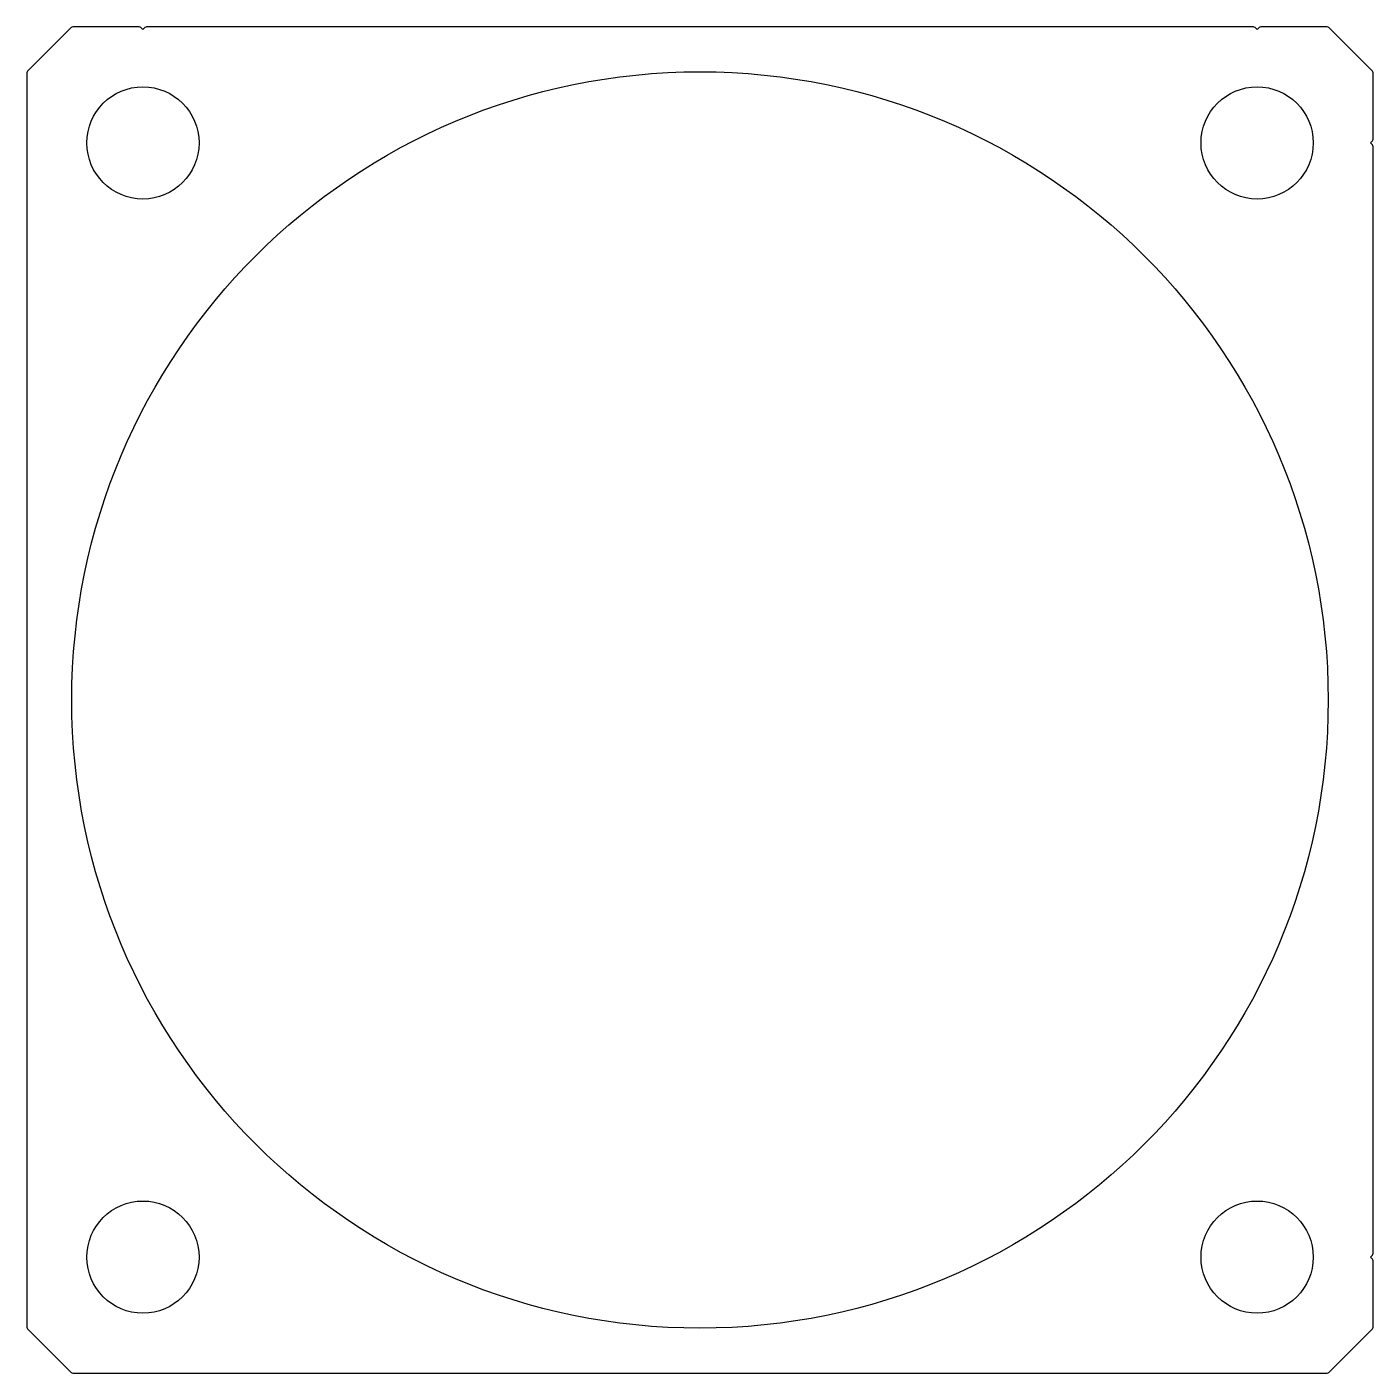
# Model space of a CAD drawing. Extents: x 2438 to 2588, y 1636 to 1786.
import ezdxf

# ---------------------------------------------------------------- set-up
doc = ezdxf.new("R2010")
doc.units = 0
doc.layers.get('0').update_dxf_attribs({"linetype": 'CONTINUOUS'})

msp = doc.modelspace()

# ---------------------------------------------------------------- linework, layer by layer
for p, q in [((2442.67, 1785.66), (2437.81, 1780.81)), ((2450.26, 1785.74), (2442.84, 1785.74)), ((2450.67, 1785.44), (2450.44, 1785.66)), ((2450.89, 1785.66), (2450.67, 1785.44)), ((2574.41, 1785.74), (2451.07, 1785.74)), ((2574.82, 1785.44), (2574.59, 1785.66)), ((2575.04, 1785.66), (2574.82, 1785.44)), ((2582.64, 1785.74), (2575.22, 1785.74)), ((2587.67, 1780.81), (2582.81, 1785.66)), ((2437.74, 1780.63), (2437.74, 1640.84)), ((2587.74, 1773.22), (2587.74, 1780.63)), ((2587.44, 1772.81), (2587.67, 1773.04)), ((2587.67, 1772.59), (2587.44, 1772.81)), ((2587.74, 1649.07), (2587.74, 1772.41)), ((2587.44, 1648.66), (2587.67, 1648.89)), ((2587.67, 1648.44), (2587.44, 1648.66)), ((2587.74, 1640.84), (2587.74, 1648.26)), ((2437.81, 1640.66), (2442.67, 1635.81)), ((2582.81, 1635.81), (2587.67, 1640.66)), ((2442.84, 1635.74), (2582.64, 1635.74))]:
    msp.add_line(p, q)
for centre, radius in [((2512.74, 1710.74), 70), ((2450.67, 1772.81), 6.25), ((2574.82, 1772.81), 6.25), ((2450.67, 1648.66), 6.25), ((2574.82, 1648.66), 6.25)]:
    msp.add_circle(centre, radius)
for centre, start, end in [((2442.84, 1785.49), 90, 135), ((2450.26, 1785.49), 45, 90), ((2451.07, 1785.49), 90, 135), ((2574.41, 1785.49), 45, 90), ((2575.22, 1785.49), 90, 135), ((2582.64, 1785.49), 45, 90), ((2437.99, 1780.63), 135, 180), ((2587.49, 1780.63), 0, 45), ((2587.49, 1773.22), 315, 360), ((2587.49, 1772.41), 0, 45), ((2587.49, 1649.07), 315, 360), ((2587.49, 1648.26), 0, 45), ((2437.99, 1640.84), 180, 225), ((2587.49, 1640.84), 315, 360), ((2442.84, 1635.99), 225, 270), ((2582.64, 1635.99), 270, 315)]:
    msp.add_arc(centre, 0.25, start, end)

doc.saveas('drawing.dxf')
